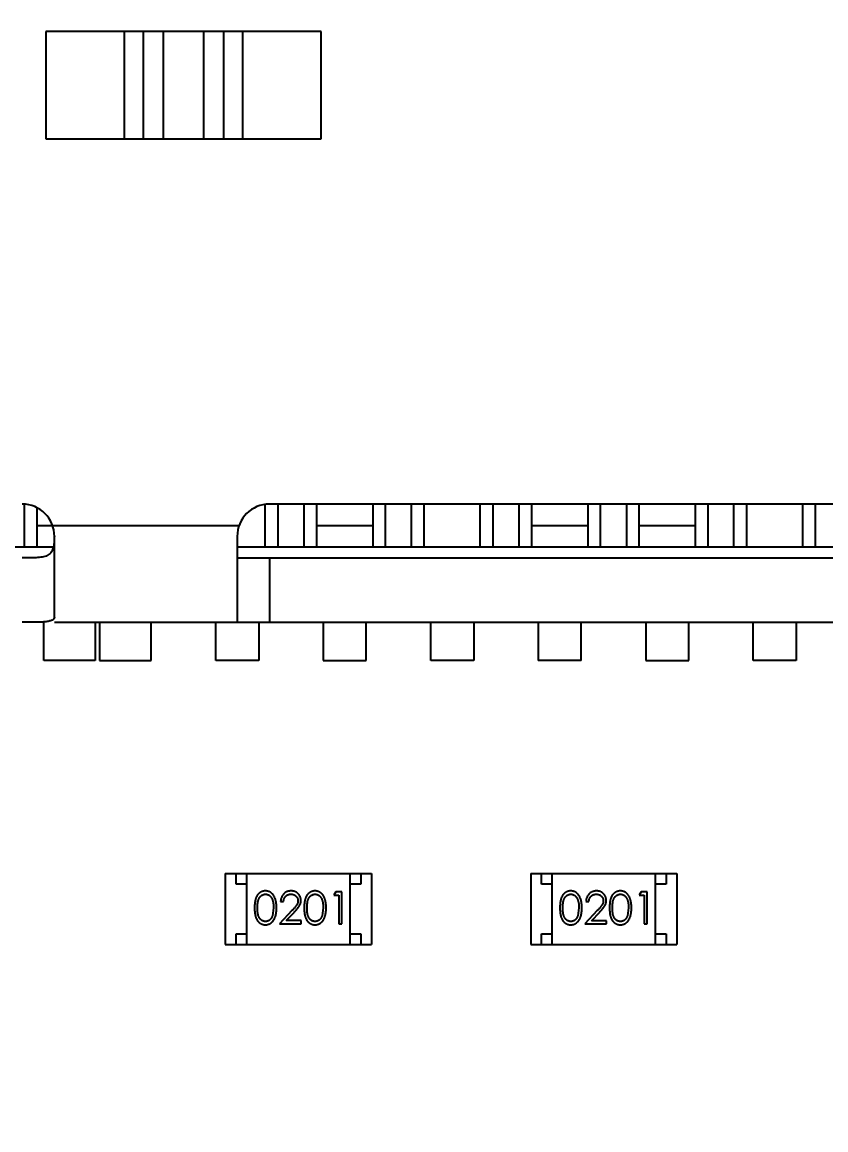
# Model space of a CAD drawing. Header units: inches. Extents: x -37.2 to 29.4, y -3.8 to 37.3.
# Drawn here: x -22.78 to -19.04, y 19.81 to 24.97 of the extents above; entities that cross this region are included whole.
import ezdxf

# ---------------------------------------------------------------- set-up
doc = ezdxf.new("R2010")
doc.units = ezdxf.units.IN
doc.header["$LTSCALE"] = 1.21
doc.header["$MEASUREMENT"] = 0
doc.header["$PDMODE"] = 3
doc.header["$PDSIZE"] = 0.3125
doc.layers.get('0').update_dxf_attribs({"linetype": 'CONTINUOUS'})
doc.layers.get('Defpoints').update_dxf_attribs({"linetype": 'CONTINUOUS'})
doc.layers.add('DIM', color=3, linetype='CONTINUOUS')
doc.styles.get("Standard").update_dxf_attribs({"font": 'txt', "width": 0.8})
doc.dimstyles.get("Standard").update_dxf_attribs({"dimtxt": 0.15625, "dimasz": 0.1875, "dimexe": 0.125, "dimexo": 0.0625, "dimgap": 0.09, "dimtad": 0, "dimtih": 1, "dimtoh": 1, "dimzin": 4, "dimdsep": 46, "dimtxsty": 'STANDARD', "dimblk": '_FILLED', "dimblk1": '_FILLED', "dimblk2": '_FILLED', "dimcen": 0.09, "dimazin": 1, "dimtp": 0.01, "dimtm": 0.01, "dimtfac": 1, "dimtofl": 0, "dimtmove": 0, "dimatfit": 3, "dimldrblk": '_FILLED', "dimfxl": 1, "dimtolj": 1, "dimtzin": 4, "dimarcsym": 0})

# ---------------------------------------------------------------- blocks, each defined once
blk = doc.blocks.new('_FILLED')
at = {"color": 0, "linetype": 'ByBlock'}
blk.add_solid([(0, 0), (-1, 0.1667), (-1, -0.1667)], dxfattribs=at)
blk = doc.blocks.new('*D5')
at = {"layer": 'Defpoints', "color": 0}
for p in [(-36.4962, 28.4485), (-28.0296, 28.4485), (-12.0218, 0.4472)]:
    blk.add_point(p, dxfattribs=at)
at = {"layer": 'DIM', "color": 0, "lineweight": -2}
for p, q in [((-28.0921, 28.4485), (-36.6212, 28.4485)), ((-36.4962, 27.4485), (-36.4962, 16.0045)), ((-36.4962, 1.4472), (-36.4962, 12.8912)), ((-12.0843, 0.4472), (-36.6212, 0.4472))]:
    blk.add_line(p, q, dxfattribs=at)
for p, rotation in [((-36.4962, 28.4485), 90), ((-36.4962, 0.4472), 270)]:
    blk.add_blockref('_FILLED', p, dxfattribs=dict(at, rotation=rotation))
at = {"layer": 'DIM', "color": 0, "insert": (-36.4962, 14.4478), "char_height": 1, "attachment_point": 5, "rotation": 90}
blk.add_mtext('\\A1;28.00', dxfattribs=at)

msp = doc.modelspace()

# ---------------------------------------------------------------- linework, layer by layer
at = {"color": 7, "linetype": 'Continuous'}
for p, q in [((-22.6703, 24.9221), (-22.6703, 24.4221)), ((-21.3898, 24.9221), (-22.6703, 24.9221)), ((-22.3042, 24.4221), (-22.3042, 24.9221)), ((-22.2156, 24.4221), (-22.2156, 24.9221)), ((-22.124, 24.9221), (-22.124, 24.4221)), ((-21.936, 24.4221), (-21.936, 24.9221)), ((-21.8445, 24.9221), (-21.8445, 24.4221)), ((-21.7559, 24.9221), (-21.7559, 24.4221)), ((-21.3898, 24.4221), (-21.3898, 24.9221)), ((-22.6703, 24.4221), (-21.3898, 24.4221)), ((-22.77, 22.7205), (-22.77, 22.5221)), ((-22.71, 22.5221), (-22.71, 22.7028)), ((-21.65, 22.5221), (-21.65, 22.719)), ((-18.43, 22.7221), (-21.63, 22.7221)), ((-21.59, 22.5221), (-21.59, 22.7221)), ((-21.47, 22.7221), (-21.47, 22.5221)), ((-21.41, 22.5221), (-21.41, 22.7221)), ((-21.15, 22.7221), (-21.15, 22.5221)), ((-21.09, 22.5221), (-21.09, 22.7221)), ((-20.97, 22.5221), (-20.97, 22.7221)), ((-20.91, 22.5221), (-20.91, 22.7221)), ((-20.65, 22.5221), (-20.65, 22.7221)), ((-20.59, 22.5221), (-20.59, 22.7221)), ((-20.47, 22.7221), (-20.47, 22.5221)), ((-20.41, 22.5221), (-20.41, 22.7221)), ((-20.15, 22.7221), (-20.15, 22.5221)), ((-20.09, 22.5221), (-20.09, 22.7221)), ((-19.97, 22.7221), (-19.97, 22.5221)), ((-19.91, 22.5221), (-19.91, 22.7221)), ((-19.65, 22.7221), (-19.65, 22.5221)), ((-19.59, 22.5221), (-19.59, 22.7221)), ((-19.47, 22.5221), (-19.47, 22.7221)), ((-19.41, 22.5221), (-19.41, 22.7221)), ((-19.15, 22.5221), (-19.15, 22.7221)), ((-19.09, 22.5221), (-19.09, 22.7221)), ((-22.71, 22.6221), (-21.7715, 22.6221)), ((-21.41, 22.6221), (-21.15, 22.6221)), ((-20.41, 22.6221), (-20.15, 22.6221)), ((-19.91, 22.6221), (-19.65, 22.6221)), ((-22.63, 22.1978), (-22.63, 22.5721)), ((-21.78, 22.5721), (-21.78, 22.1721)), ((-22.636, 22.5221), (-23.98, 22.5221)), ((-18.28, 22.5221), (-21.78, 22.5221)), ((-21.78, 22.4721), (-18.28, 22.4721)), ((-21.63, 22.4721), (-21.63, 22.1721)), ((-22.68, 21.9939), (-22.68, 22.1721)), ((-22.63, 22.1721), (-17.43, 22.1721)), ((-22.44, 22.1721), (-22.44, 21.9939)), ((-22.42, 22.1721), (-22.42, 21.9939)), ((-22.18, 21.9939), (-22.18, 22.1721)), ((-21.88, 21.9939), (-21.88, 22.1721)), ((-21.68, 22.1721), (-21.68, 21.9939)), ((-21.38, 22.1721), (-21.38, 21.9939)), ((-21.18, 21.9939), (-21.18, 22.1721)), ((-20.88, 21.9939), (-20.88, 22.1721)), ((-20.68, 22.1721), (-20.68, 21.9939)), ((-20.38, 22.1721), (-20.38, 21.9939)), ((-20.18, 21.9939), (-20.18, 22.1721)), ((-19.88, 22.1721), (-19.88, 21.9939)), ((-19.68, 21.9939), (-19.68, 22.1721)), ((-19.38, 21.9939), (-19.38, 22.1721)), ((-19.18, 22.1721), (-19.18, 21.9939)), ((-22.44, 21.9939), (-22.68, 21.9939)), ((-22.42, 21.9939), (-22.18, 21.9939)), ((-21.68, 21.9939), (-21.88, 21.9939)), ((-21.38, 21.9939), (-21.18, 21.9939)), ((-20.68, 21.9939), (-20.88, 21.9939)), ((-20.18, 21.9939), (-20.38, 21.9939)), ((-19.88, 21.9939), (-19.68, 21.9939)), ((-19.18, 21.9939), (-19.38, 21.9939)), ((-21.8353, 21.0029), (-21.8353, 20.6729)), ((-21.8353, 21.0029), (-21.1553, 21.0028)), ((-21.7853, 20.9529), (-21.7853, 21.0029)), ((-21.7353, 20.6729), (-21.7353, 21.0029)), ((-21.2553, 20.6728), (-21.2553, 21.0028)), ((-21.2053, 21.0028), (-21.2053, 20.9528)), ((-21.1553, 21.0028), (-21.1553, 20.6728)), ((-20.4153, 21.0028), (-20.4153, 20.6728)), ((-20.4153, 21.0028), (-19.7353, 21.0027)), ((-20.3653, 20.9528), (-20.3653, 21.0028)), ((-20.3153, 20.6728), (-20.3153, 21.0028)), ((-19.8353, 20.6727), (-19.8353, 21.0027)), ((-19.7853, 21.0027), (-19.7853, 20.9527)), ((-19.7353, 21.0027), (-19.7353, 20.6727)), ((-21.7353, 20.9529), (-21.7853, 20.9529)), ((-21.2053, 20.9528), (-21.2553, 20.9528)), ((-20.3153, 20.9528), (-20.3653, 20.9528)), ((-19.7853, 20.9527), (-19.8353, 20.9527)), ((-21.3212, 20.9181), (-21.33, 20.9027)), ((-21.33, 20.9027), (-21.307, 20.9027)), ((-21.2935, 20.9181), (-21.3212, 20.9181)), ((-21.307, 20.9027), (-21.307, 20.7681)), ((-21.2935, 20.7681), (-21.2935, 20.9181)), ((-19.9013, 20.918), (-19.9101, 20.9026)), ((-19.9101, 20.9026), (-19.887, 20.9026)), ((-19.8735, 20.918), (-19.9013, 20.918)), ((-19.887, 20.9026), (-19.887, 20.768)), ((-19.8735, 20.768), (-19.8735, 20.918)), ((-21.6108, 20.8432), (-21.6165, 20.8054)), ((-21.5257, 20.8302), (-21.5839, 20.7682)), ((-21.5781, 20.872), (-21.5647, 20.872)), ((-21.3801, 20.8431), (-21.3857, 20.8054)), ((-20.1908, 20.843), (-20.1965, 20.8053)), ((-20.1057, 20.8301), (-20.1639, 20.768)), ((-20.1581, 20.8719), (-20.1447, 20.8719)), ((-19.9601, 20.843), (-19.9657, 20.8053)), ((-21.5518, 20.7835), (-21.5142, 20.8236)), ((-21.482, 20.7835), (-21.5518, 20.7835)), ((-21.482, 20.7681), (-21.482, 20.7835)), ((-20.1318, 20.7834), (-20.0943, 20.8235)), ((-20.062, 20.7834), (-20.1318, 20.7834)), ((-20.062, 20.768), (-20.062, 20.7834)), ((-21.5839, 20.7682), (-21.482, 20.7681)), ((-21.307, 20.7681), (-21.2935, 20.7681)), ((-20.1639, 20.768), (-20.062, 20.768)), ((-19.887, 20.768), (-19.8735, 20.768)), ((-21.8353, 20.6729), (-21.1553, 20.6728)), ((-21.7853, 20.6729), (-21.7853, 20.7229)), ((-21.7853, 20.7229), (-21.7353, 20.7229)), ((-21.2553, 20.7228), (-21.2053, 20.7228)), ((-21.2053, 20.7228), (-21.2053, 20.6728)), ((-20.4153, 20.6728), (-19.7353, 20.6727)), ((-20.3653, 20.6728), (-20.3653, 20.7228)), ((-20.3653, 20.7228), (-20.3153, 20.7228)), ((-19.8353, 20.7227), (-19.7853, 20.7227)), ((-19.7853, 20.7227), (-19.7853, 20.6727))]:
    msp.add_line(p, q, dxfattribs=at)
for centre, start, end in [((-22.78, 22.5721), 0, 90), ((-21.63, 22.5721), 90, 180)]:
    msp.add_arc(centre, 0.15, start, end, dxfattribs=at)
for points, knots in [([(-22.6303, 22.5721), (-22.6305, 22.562), (-22.6312, 22.5432), (-22.6351, 22.5171), (-22.6436, 22.4986), (-22.6541, 22.4881), (-22.6673, 22.4801), (-22.6881, 22.4746), (-22.7162, 22.4724), (-22.7473, 22.4721), (-22.7689, 22.4721), (-22.78, 22.4721)], [0, 0, 0, 0, 0.138155, 0.258905, 0.36183, 0.410568, 0.460694, 0.572168, 0.702395, 0.847441, 1, 1, 1, 1]), ([(-22.63, 22.1978), (-22.63, 22.1947), (-22.6321, 22.1878), (-22.6418, 22.1808), (-22.6558, 22.1765), (-22.6744, 22.1739), (-22.6969, 22.1726), (-22.7228, 22.1722), (-22.7508, 22.1721), (-22.7702, 22.1721), (-22.78, 22.1721)], [0, 0, 0, 0, 0.058249, 0.124867, 0.214663, 0.331928, 0.474576, 0.637764, 0.815436, 1, 1, 1, 1]), ([(-21.6491, 20.922), (-21.6503, 20.922), (-21.6526, 20.9219), (-21.6561, 20.9215), (-21.6595, 20.9209), (-21.6628, 20.9199), (-21.666, 20.9188), (-21.6691, 20.9173), (-21.6721, 20.9156), (-21.6751, 20.9137), (-21.6779, 20.9114), (-21.6806, 20.909), (-21.683, 20.9063), (-21.6853, 20.9033), (-21.6875, 20.9001), (-21.6895, 20.8967), (-21.6913, 20.893), (-21.693, 20.889), (-21.6945, 20.8847), (-21.6958, 20.88), (-21.6969, 20.8749), (-21.6977, 20.8693), (-21.6984, 20.8634), (-21.6989, 20.857), (-21.6992, 20.8502), (-21.6993, 20.8455), (-21.6993, 20.8431)], [0, 0, 0, 0, 0.033742, 0.066533, 0.099153, 0.13154, 0.164087, 0.196563, 0.229707, 0.263315, 0.297504, 0.331686, 0.366482, 0.4021, 0.438958, 0.476748, 0.515985, 0.556589, 0.599519, 0.645765, 0.695487, 0.748721, 0.805687, 0.866754, 0.931405, 1, 1, 1, 1]), ([(-21.6858, 20.8432), (-21.6858, 20.8452), (-21.6858, 20.8491), (-21.6855, 20.8547), (-21.6852, 20.86), (-21.6847, 20.8649), (-21.6841, 20.8695), (-21.6833, 20.8736), (-21.6823, 20.8774), (-21.6813, 20.8808), (-21.68, 20.8839), (-21.6787, 20.8868), (-21.6772, 20.8895), (-21.6755, 20.892), (-21.6738, 20.8943), (-21.6719, 20.8964), (-21.6699, 20.8984), (-21.667, 20.9006), (-21.6633, 20.903), (-21.6586, 20.9051), (-21.6537, 20.9064), (-21.6503, 20.9065), (-21.6487, 20.9066)], [0, 0, 0, 0, 0.073302, 0.142286, 0.206253, 0.266017, 0.321612, 0.372532, 0.419497, 0.462398, 0.502825, 0.541489, 0.579034, 0.615143, 0.650298, 0.684912, 0.718701, 0.752189, 0.817245, 0.879117, 0.939613, 1, 1, 1, 1]), ([(-21.5974, 20.8431), (-21.5974, 20.8454), (-21.5974, 20.8499), (-21.5977, 20.8565), (-21.5983, 20.8627), (-21.599, 20.8685), (-21.6, 20.874), (-21.6011, 20.8791), (-21.6025, 20.8839), (-21.6041, 20.8883), (-21.606, 20.8924), (-21.6079, 20.8962), (-21.61, 20.8998), (-21.6122, 20.9031), (-21.6146, 20.9061), (-21.6172, 20.9089), (-21.6199, 20.9114), (-21.6228, 20.9136), (-21.6258, 20.9156), (-21.6289, 20.9173), (-21.632, 20.9188), (-21.6353, 20.9199), (-21.6386, 20.9209), (-21.6421, 20.9215), (-21.6456, 20.9219), (-21.6479, 20.922), (-21.6491, 20.922)], [0, 0, 0, 0, 0.065278, 0.127205, 0.186168, 0.241675, 0.294115, 0.343609, 0.390387, 0.434463, 0.476646, 0.517002, 0.555936, 0.593716, 0.630057, 0.665601, 0.700745, 0.734917, 0.768681, 0.802087, 0.834849, 0.867433, 0.900138, 0.932806, 0.966212, 1, 1, 1, 1]), ([(-21.6487, 20.9066), (-21.647, 20.9065), (-21.6438, 20.9064), (-21.6389, 20.9051), (-21.6342, 20.903), (-21.6305, 20.9006), (-21.6276, 20.8983), (-21.6256, 20.8963), (-21.6236, 20.8941), (-21.6218, 20.8916), (-21.6201, 20.8889), (-21.6186, 20.886), (-21.6171, 20.8828), (-21.6158, 20.8794), (-21.6147, 20.8757), (-21.6136, 20.8718), (-21.6128, 20.8676), (-21.612, 20.8632), (-21.6115, 20.8586), (-21.6111, 20.8536), (-21.6109, 20.8485), (-21.6108, 20.845), (-21.6108, 20.8432)], [0, 0, 0, 0, 0.059689, 0.119507, 0.181075, 0.246162, 0.279894, 0.314468, 0.350403, 0.387474, 0.426147, 0.466624, 0.508745, 0.553328, 0.600058, 0.649177, 0.700552, 0.754894, 0.811825, 0.871514, 0.934319, 1, 1, 1, 1]), ([(-21.5292, 20.922), (-21.5309, 20.922), (-21.5342, 20.9219), (-21.539, 20.9212), (-21.5436, 20.9201), (-21.5481, 20.9186), (-21.5523, 20.9166), (-21.5563, 20.9141), (-21.5601, 20.9113), (-21.5637, 20.908), (-21.5669, 20.9044), (-21.5698, 20.9005), (-21.5722, 20.8963), (-21.5743, 20.8919), (-21.5759, 20.8873), (-21.5771, 20.8824), (-21.5779, 20.8773), (-21.578, 20.8738), (-21.5781, 20.872)], [0, 0, 0, 0, 0.06445, 0.126725, 0.187421, 0.247417, 0.306749, 0.366595, 0.427749, 0.490235, 0.553031, 0.614805, 0.676505, 0.738096, 0.801021, 0.864897, 0.931209, 1, 1, 1, 1]), ([(-21.5647, 20.872), (-21.5645, 20.8733), (-21.5643, 20.8759), (-21.5635, 20.8797), (-21.5626, 20.8833), (-21.5614, 20.8866), (-21.5598, 20.8897), (-21.5581, 20.8925), (-21.5561, 20.8952), (-21.5539, 20.8975), (-21.5514, 20.8997), (-21.5488, 20.9015), (-21.546, 20.9031), (-21.5431, 20.9044), (-21.54, 20.9054), (-21.5368, 20.9061), (-21.5334, 20.9065), (-21.5311, 20.9066), (-21.5299, 20.9066)], [0, 0, 0, 0, 0.073648, 0.143686, 0.210962, 0.275557, 0.338064, 0.399311, 0.4594, 0.51934, 0.579024, 0.637809, 0.695959, 0.754122, 0.813113, 0.873453, 0.935561, 1, 1, 1, 1]), ([(-21.5299, 20.9066), (-21.5288, 20.9066), (-21.5266, 20.9065), (-21.5233, 20.9061), (-21.5202, 20.9054), (-21.5173, 20.9044), (-21.5144, 20.9031), (-21.5117, 20.9016), (-21.5092, 20.8997), (-21.5068, 20.8977), (-21.5046, 20.8954), (-21.5027, 20.893), (-21.501, 20.8904), (-21.4997, 20.8878), (-21.4986, 20.885), (-21.4979, 20.8822), (-21.4974, 20.8792), (-21.4974, 20.8772), (-21.4974, 20.8762)], [0, 0, 0, 0, 0.068027, 0.133505, 0.19695, 0.26027, 0.322741, 0.384982, 0.448465, 0.513424, 0.578224, 0.640011, 0.700094, 0.760067, 0.819012, 0.877878, 0.938035, 1, 1, 1, 1]), ([(-21.4839, 20.8774), (-21.4839, 20.8789), (-21.484, 20.8818), (-21.4846, 20.8861), (-21.4856, 20.8903), (-21.4869, 20.8943), (-21.4887, 20.8981), (-21.4909, 20.9018), (-21.4934, 20.9054), (-21.4964, 20.9088), (-21.4996, 20.9119), (-21.5031, 20.9146), (-21.5069, 20.9169), (-21.5109, 20.9188), (-21.5151, 20.9202), (-21.5196, 20.9212), (-21.5243, 20.9219), (-21.5276, 20.922), (-21.5292, 20.922)], [0, 0, 0, 0, 0.06271, 0.123347, 0.183401, 0.242828, 0.302097, 0.36242, 0.423725, 0.487032, 0.550491, 0.612709, 0.674265, 0.73617, 0.799211, 0.863483, 0.930525, 1, 1, 1, 1]), ([(-21.4184, 20.922), (-21.4195, 20.922), (-21.4219, 20.9219), (-21.4253, 20.9215), (-21.4287, 20.9209), (-21.432, 20.9199), (-21.4352, 20.9188), (-21.4383, 20.9173), (-21.4413, 20.9156), (-21.4443, 20.9136), (-21.4471, 20.9114), (-21.4498, 20.909), (-21.4522, 20.9062), (-21.4546, 20.9033), (-21.4567, 20.9001), (-21.4588, 20.8966), (-21.4606, 20.8929), (-21.4622, 20.889), (-21.4637, 20.8847), (-21.465, 20.88), (-21.4661, 20.8749), (-21.467, 20.8693), (-21.4677, 20.8633), (-21.4682, 20.857), (-21.4685, 20.8502), (-21.4685, 20.8455), (-21.4685, 20.8431)], [0, 0, 0, 0, 0.033742, 0.066533, 0.099153, 0.13154, 0.164087, 0.196563, 0.229707, 0.263315, 0.297504, 0.331686, 0.366482, 0.4021, 0.438958, 0.476748, 0.515985, 0.556589, 0.599519, 0.645765, 0.695487, 0.748721, 0.805687, 0.866754, 0.931405, 1, 1, 1, 1]), ([(-21.4551, 20.8431), (-21.455, 20.8452), (-21.455, 20.8491), (-21.4548, 20.8547), (-21.4544, 20.86), (-21.4539, 20.8649), (-21.4533, 20.8694), (-21.4525, 20.8736), (-21.4516, 20.8773), (-21.4505, 20.8807), (-21.4492, 20.8839), (-21.4479, 20.8868), (-21.4464, 20.8895), (-21.4448, 20.892), (-21.443, 20.8943), (-21.4411, 20.8964), (-21.4391, 20.8984), (-21.4362, 20.9006), (-21.4325, 20.903), (-21.4278, 20.9051), (-21.4229, 20.9063), (-21.4196, 20.9065), (-21.4179, 20.9066)], [0, 0, 0, 0, 0.073302, 0.142286, 0.206253, 0.266017, 0.321612, 0.372532, 0.419497, 0.462398, 0.502825, 0.541489, 0.579034, 0.615143, 0.650298, 0.684912, 0.718701, 0.752189, 0.817245, 0.879117, 0.939613, 1, 1, 1, 1]), ([(-21.3666, 20.8431), (-21.3666, 20.8454), (-21.3667, 20.8499), (-21.367, 20.8564), (-21.3675, 20.8626), (-21.3682, 20.8685), (-21.3692, 20.874), (-21.3704, 20.8791), (-21.3718, 20.8838), (-21.3734, 20.8883), (-21.3752, 20.8923), (-21.3771, 20.8962), (-21.3792, 20.8997), (-21.3814, 20.903), (-21.3839, 20.9061), (-21.3864, 20.9088), (-21.3891, 20.9114), (-21.392, 20.9136), (-21.395, 20.9156), (-21.3981, 20.9173), (-21.4013, 20.9188), (-21.4045, 20.9199), (-21.4079, 20.9209), (-21.4113, 20.9215), (-21.4148, 20.9219), (-21.4172, 20.922), (-21.4184, 20.922)], [0, 0, 0, 0, 0.065278, 0.127205, 0.186168, 0.241675, 0.294115, 0.343609, 0.390387, 0.434463, 0.476646, 0.517002, 0.555936, 0.593716, 0.630057, 0.665601, 0.700745, 0.734917, 0.768681, 0.802087, 0.834849, 0.867433, 0.900138, 0.932806, 0.966212, 1, 1, 1, 1]), ([(-21.4179, 20.9066), (-21.4163, 20.9065), (-21.413, 20.9063), (-21.4081, 20.9051), (-21.4035, 20.903), (-21.3997, 20.9006), (-21.3969, 20.8983), (-21.3948, 20.8963), (-21.3928, 20.8941), (-21.3911, 20.8916), (-21.3894, 20.8889), (-21.3878, 20.886), (-21.3864, 20.8828), (-21.385, 20.8794), (-21.3839, 20.8757), (-21.3828, 20.8718), (-21.382, 20.8676), (-21.3813, 20.8632), (-21.3808, 20.8585), (-21.3803, 20.8536), (-21.3801, 20.8485), (-21.3801, 20.8449), (-21.3801, 20.8431)], [0, 0, 0, 0, 0.059689, 0.119507, 0.181075, 0.246162, 0.279894, 0.314468, 0.350403, 0.387474, 0.426147, 0.466624, 0.508745, 0.553328, 0.600058, 0.649177, 0.700552, 0.754894, 0.811825, 0.871514, 0.934319, 1, 1, 1, 1]), ([(-20.2291, 20.9219), (-20.2303, 20.9219), (-20.2327, 20.9218), (-20.2361, 20.9214), (-20.2395, 20.9208), (-20.2428, 20.9198), (-20.246, 20.9187), (-20.2491, 20.9172), (-20.2521, 20.9155), (-20.2551, 20.9135), (-20.2579, 20.9113), (-20.2606, 20.9089), (-20.263, 20.9062), (-20.2654, 20.9032), (-20.2675, 20.9), (-20.2695, 20.8965), (-20.2714, 20.8928), (-20.273, 20.8889), (-20.2745, 20.8846), (-20.2758, 20.8799), (-20.2769, 20.8748), (-20.2777, 20.8692), (-20.2784, 20.8633), (-20.2789, 20.8569), (-20.2792, 20.8501), (-20.2793, 20.8454), (-20.2793, 20.843)], [0, 0, 0, 0, 0.033742, 0.066533, 0.099153, 0.13154, 0.164087, 0.196563, 0.229707, 0.263315, 0.297504, 0.331686, 0.366482, 0.4021, 0.438958, 0.476748, 0.515985, 0.556589, 0.599519, 0.645765, 0.695487, 0.748721, 0.805687, 0.866754, 0.931405, 1, 1, 1, 1]), ([(-20.2658, 20.843), (-20.2658, 20.8451), (-20.2658, 20.849), (-20.2656, 20.8546), (-20.2652, 20.8599), (-20.2647, 20.8648), (-20.2641, 20.8693), (-20.2633, 20.8735), (-20.2624, 20.8772), (-20.2613, 20.8806), (-20.26, 20.8838), (-20.2587, 20.8867), (-20.2572, 20.8894), (-20.2555, 20.8919), (-20.2538, 20.8942), (-20.2519, 20.8963), (-20.2499, 20.8983), (-20.247, 20.9005), (-20.2433, 20.9029), (-20.2386, 20.905), (-20.2337, 20.9062), (-20.2303, 20.9064), (-20.2287, 20.9065)], [0, 0, 0, 0, 0.073302, 0.142286, 0.206253, 0.266017, 0.321612, 0.372532, 0.419497, 0.462398, 0.502825, 0.541489, 0.579034, 0.615143, 0.650298, 0.684912, 0.718701, 0.752189, 0.817245, 0.879117, 0.939613, 1, 1, 1, 1]), ([(-20.1774, 20.843), (-20.1774, 20.8453), (-20.1774, 20.8498), (-20.1777, 20.8563), (-20.1783, 20.8625), (-20.179, 20.8684), (-20.18, 20.8739), (-20.1811, 20.879), (-20.1826, 20.8837), (-20.1841, 20.8882), (-20.186, 20.8922), (-20.1879, 20.8961), (-20.19, 20.8996), (-20.1922, 20.903), (-20.1947, 20.906), (-20.1972, 20.9088), (-20.1999, 20.9113), (-20.2028, 20.9135), (-20.2058, 20.9155), (-20.2089, 20.9172), (-20.212, 20.9187), (-20.2153, 20.9198), (-20.2186, 20.9208), (-20.2221, 20.9214), (-20.2256, 20.9218), (-20.2279, 20.9219), (-20.2291, 20.9219)], [0, 0, 0, 0, 0.065278, 0.127205, 0.186168, 0.241675, 0.294115, 0.343609, 0.390387, 0.434463, 0.476646, 0.517002, 0.555936, 0.593716, 0.630057, 0.665601, 0.700745, 0.734917, 0.768681, 0.802087, 0.834849, 0.867433, 0.900138, 0.932806, 0.966212, 1, 1, 1, 1]), ([(-20.2287, 20.9065), (-20.227, 20.9064), (-20.2238, 20.9062), (-20.2189, 20.905), (-20.2142, 20.9029), (-20.2105, 20.9005), (-20.2076, 20.8982), (-20.2056, 20.8962), (-20.2036, 20.894), (-20.2018, 20.8915), (-20.2001, 20.8888), (-20.1986, 20.8859), (-20.1971, 20.8827), (-20.1958, 20.8793), (-20.1947, 20.8756), (-20.1936, 20.8717), (-20.1928, 20.8675), (-20.192, 20.8631), (-20.1915, 20.8584), (-20.1911, 20.8535), (-20.1909, 20.8484), (-20.1909, 20.8448), (-20.1908, 20.843)], [0, 0, 0, 0, 0.059689, 0.119507, 0.181075, 0.246162, 0.279894, 0.314468, 0.350403, 0.387474, 0.426147, 0.466624, 0.508745, 0.553328, 0.600058, 0.649177, 0.700552, 0.754894, 0.811825, 0.871514, 0.934319, 1, 1, 1, 1]), ([(-20.1092, 20.9219), (-20.1109, 20.9218), (-20.1142, 20.9218), (-20.119, 20.9211), (-20.1236, 20.92), (-20.1281, 20.9185), (-20.1323, 20.9164), (-20.1363, 20.914), (-20.1401, 20.9112), (-20.1437, 20.9079), (-20.1469, 20.9043), (-20.1498, 20.9004), (-20.1523, 20.8962), (-20.1543, 20.8918), (-20.1559, 20.8872), (-20.1571, 20.8823), (-20.1579, 20.8772), (-20.158, 20.8737), (-20.1581, 20.8719)], [0, 0, 0, 0, 0.06445, 0.126725, 0.187421, 0.247417, 0.306749, 0.366595, 0.427749, 0.490235, 0.553031, 0.614805, 0.676505, 0.738096, 0.801021, 0.864897, 0.931209, 1, 1, 1, 1]), ([(-20.1447, 20.8719), (-20.1445, 20.8732), (-20.1443, 20.8758), (-20.1436, 20.8796), (-20.1426, 20.8832), (-20.1414, 20.8865), (-20.1399, 20.8896), (-20.1381, 20.8924), (-20.1361, 20.8951), (-20.1339, 20.8974), (-20.1314, 20.8996), (-20.1288, 20.9014), (-20.126, 20.903), (-20.1231, 20.9043), (-20.12, 20.9053), (-20.1168, 20.906), (-20.1134, 20.9064), (-20.1111, 20.9065), (-20.1099, 20.9065)], [0, 0, 0, 0, 0.073648, 0.143686, 0.210962, 0.275557, 0.338064, 0.399311, 0.4594, 0.51934, 0.579024, 0.637809, 0.695959, 0.754122, 0.813113, 0.873453, 0.935561, 1, 1, 1, 1]), ([(-20.1099, 20.9065), (-20.1088, 20.9065), (-20.1066, 20.9064), (-20.1033, 20.906), (-20.1002, 20.9053), (-20.0973, 20.9043), (-20.0944, 20.903), (-20.0917, 20.9015), (-20.0892, 20.8996), (-20.0868, 20.8976), (-20.0846, 20.8953), (-20.0827, 20.8928), (-20.081, 20.8903), (-20.0797, 20.8877), (-20.0786, 20.8849), (-20.0779, 20.8821), (-20.0774, 20.8791), (-20.0774, 20.8771), (-20.0774, 20.8761)], [0, 0, 0, 0, 0.068027, 0.133505, 0.19695, 0.26027, 0.322741, 0.384982, 0.448465, 0.513424, 0.578224, 0.640011, 0.700094, 0.760067, 0.819012, 0.877878, 0.938035, 1, 1, 1, 1]), ([(-20.0639, 20.8773), (-20.0639, 20.8788), (-20.064, 20.8817), (-20.0646, 20.886), (-20.0656, 20.8902), (-20.0669, 20.8942), (-20.0688, 20.898), (-20.0709, 20.9017), (-20.0735, 20.9053), (-20.0764, 20.9086), (-20.0796, 20.9118), (-20.0831, 20.9144), (-20.0869, 20.9168), (-20.0909, 20.9187), (-20.0951, 20.9201), (-20.0996, 20.9211), (-20.1043, 20.9218), (-20.1076, 20.9218), (-20.1092, 20.9219)], [0, 0, 0, 0, 0.06271, 0.123347, 0.183401, 0.242828, 0.302097, 0.36242, 0.423725, 0.487032, 0.550491, 0.612709, 0.674265, 0.73617, 0.799211, 0.863483, 0.930525, 1, 1, 1, 1]), ([(-19.9984, 20.9219), (-19.9995, 20.9219), (-20.0019, 20.9218), (-20.0053, 20.9214), (-20.0087, 20.9208), (-20.012, 20.9198), (-20.0152, 20.9187), (-20.0183, 20.9172), (-20.0214, 20.9155), (-20.0243, 20.9135), (-20.0271, 20.9113), (-20.0298, 20.9089), (-20.0323, 20.9061), (-20.0346, 20.9032), (-20.0367, 20.9), (-20.0388, 20.8965), (-20.0406, 20.8928), (-20.0423, 20.8889), (-20.0437, 20.8846), (-20.045, 20.8799), (-20.0461, 20.8747), (-20.047, 20.8692), (-20.0477, 20.8632), (-20.0482, 20.8569), (-20.0485, 20.85), (-20.0485, 20.8454), (-20.0485, 20.843)], [0, 0, 0, 0, 0.033742, 0.066533, 0.099153, 0.13154, 0.164087, 0.196563, 0.229707, 0.263315, 0.297504, 0.331686, 0.366482, 0.4021, 0.438958, 0.476748, 0.515985, 0.556589, 0.599519, 0.645765, 0.695487, 0.748721, 0.805687, 0.866754, 0.931405, 1, 1, 1, 1]), ([(-20.0351, 20.843), (-20.0351, 20.845), (-20.035, 20.849), (-20.0348, 20.8546), (-20.0344, 20.8599), (-20.0339, 20.8648), (-20.0333, 20.8693), (-20.0325, 20.8735), (-20.0316, 20.8772), (-20.0305, 20.8806), (-20.0292, 20.8837), (-20.0279, 20.8867), (-20.0264, 20.8893), (-20.0248, 20.8919), (-20.023, 20.8942), (-20.0211, 20.8963), (-20.0191, 20.8983), (-20.0162, 20.9005), (-20.0125, 20.9029), (-20.0078, 20.905), (-20.0029, 20.9062), (-19.9996, 20.9064), (-19.9979, 20.9065)], [0, 0, 0, 0, 0.073302, 0.142286, 0.206253, 0.266017, 0.321612, 0.372532, 0.419497, 0.462398, 0.502825, 0.541489, 0.579034, 0.615143, 0.650298, 0.684912, 0.718701, 0.752189, 0.817245, 0.879117, 0.939613, 1, 1, 1, 1]), ([(-19.9466, 20.843), (-19.9466, 20.8453), (-19.9467, 20.8498), (-19.947, 20.8563), (-19.9475, 20.8625), (-19.9482, 20.8684), (-19.9492, 20.8739), (-19.9504, 20.879), (-19.9518, 20.8837), (-19.9534, 20.8881), (-19.9552, 20.8922), (-19.9571, 20.8961), (-19.9592, 20.8996), (-19.9615, 20.9029), (-19.9639, 20.906), (-19.9664, 20.9087), (-19.9692, 20.9113), (-19.972, 20.9135), (-19.975, 20.9155), (-19.9781, 20.9172), (-19.9813, 20.9186), (-19.9845, 20.9198), (-19.9879, 20.9207), (-19.9913, 20.9214), (-19.9948, 20.9218), (-19.9972, 20.9219), (-19.9984, 20.9219)], [0, 0, 0, 0, 0.065278, 0.127205, 0.186168, 0.241675, 0.294115, 0.343609, 0.390387, 0.434463, 0.476646, 0.517002, 0.555936, 0.593716, 0.630057, 0.665601, 0.700745, 0.734917, 0.768681, 0.802087, 0.834849, 0.867433, 0.900138, 0.932806, 0.966212, 1, 1, 1, 1]), ([(-19.9979, 20.9065), (-19.9963, 20.9064), (-19.993, 20.9062), (-19.9881, 20.905), (-19.9835, 20.9028), (-19.9797, 20.9005), (-19.9769, 20.8982), (-19.9748, 20.8962), (-19.9729, 20.894), (-19.9711, 20.8915), (-19.9694, 20.8888), (-19.9678, 20.8858), (-19.9664, 20.8827), (-19.965, 20.8793), (-19.9639, 20.8756), (-19.9628, 20.8717), (-19.962, 20.8675), (-19.9613, 20.8631), (-19.9608, 20.8584), (-19.9603, 20.8535), (-19.9601, 20.8484), (-19.9601, 20.8448), (-19.9601, 20.843)], [0, 0, 0, 0, 0.059689, 0.119507, 0.181075, 0.246162, 0.279894, 0.314468, 0.350403, 0.387474, 0.426147, 0.466624, 0.508745, 0.553328, 0.600058, 0.649177, 0.700552, 0.754894, 0.811825, 0.871514, 0.934319, 1, 1, 1, 1]), ([(-21.6993, 20.8431), (-21.6993, 20.8407), (-21.6992, 20.8361), (-21.6989, 20.8293), (-21.6984, 20.823), (-21.6977, 20.817), (-21.6968, 20.8115), (-21.6958, 20.8063), (-21.6944, 20.8016), (-21.6929, 20.7973), (-21.6912, 20.7933), (-21.6894, 20.7896), (-21.6874, 20.7861), (-21.6852, 20.7829), (-21.6829, 20.7799), (-21.6804, 20.7772), (-21.6778, 20.7747), (-21.675, 20.7725), (-21.672, 20.7706), (-21.669, 20.7689), (-21.6659, 20.7675), (-21.6627, 20.7664), (-21.6595, 20.7654), (-21.6561, 20.7648), (-21.6527, 20.7644), (-21.6503, 20.7643), (-21.6491, 20.7643)], [0, 0, 0, 0, 0.068113, 0.132564, 0.193427, 0.250218, 0.303569, 0.353576, 0.400235, 0.443586, 0.484619, 0.524292, 0.56238, 0.599049, 0.63494, 0.669782, 0.704009, 0.737842, 0.771098, 0.803896, 0.836415, 0.868639, 0.900715, 0.933378, 0.966213, 1, 1, 1, 1]), ([(-21.6487, 20.7797), (-21.6503, 20.7798), (-21.6536, 20.7799), (-21.6585, 20.7812), (-21.6633, 20.7833), (-21.667, 20.7857), (-21.6699, 20.788), (-21.6719, 20.7899), (-21.6738, 20.7921), (-21.6756, 20.7944), (-21.6772, 20.7969), (-21.6787, 20.7996), (-21.68, 20.8025), (-21.6813, 20.8056), (-21.6824, 20.809), (-21.6833, 20.8128), (-21.6841, 20.8169), (-21.6847, 20.8215), (-21.6852, 20.8263), (-21.6855, 20.8316), (-21.6858, 20.8373), (-21.6858, 20.8412), (-21.6858, 20.8432)], [0, 0, 0, 0, 0.060034, 0.120278, 0.182348, 0.247919, 0.281641, 0.315701, 0.350322, 0.385703, 0.421819, 0.459196, 0.497866, 0.538301, 0.58121, 0.628183, 0.679403, 0.734699, 0.794074, 0.858416, 0.927049, 1, 1, 1, 1]), ([(-21.6491, 20.7643), (-21.6479, 20.7643), (-21.6456, 20.7644), (-21.6421, 20.7648), (-21.6386, 20.7655), (-21.6353, 20.7664), (-21.632, 20.7676), (-21.6288, 20.769), (-21.6257, 20.7708), (-21.6227, 20.7728), (-21.6198, 20.775), (-21.6171, 20.7776), (-21.6145, 20.7803), (-21.6121, 20.7834), (-21.6098, 20.7867), (-21.6078, 20.7903), (-21.6058, 20.7941), (-21.6041, 20.7981), (-21.6024, 20.8025), (-21.6011, 20.8073), (-21.5999, 20.8124), (-21.599, 20.8178), (-21.5983, 20.8236), (-21.5977, 20.8298), (-21.5974, 20.8363), (-21.5974, 20.8408), (-21.5974, 20.8431)], [0, 0, 0, 0, 0.033824, 0.067298, 0.10028, 0.133019, 0.165736, 0.198792, 0.232372, 0.266409, 0.301016, 0.336196, 0.371972, 0.408574, 0.446394, 0.485225, 0.525372, 0.567224, 0.611081, 0.65775, 0.70702, 0.759235, 0.814484, 0.873227, 0.934937, 1, 1, 1, 1]), ([(-21.4974, 20.8762), (-21.4974, 20.8746), (-21.4975, 20.8713), (-21.4986, 20.8665), (-21.5003, 20.8619), (-21.5023, 20.8581), (-21.5043, 20.855), (-21.5062, 20.8523), (-21.5085, 20.8494), (-21.5112, 20.8461), (-21.5143, 20.8425), (-21.5177, 20.8387), (-21.5216, 20.8345), (-21.5243, 20.8317), (-21.5257, 20.8302)], [0, 0, 0, 0, 0.088014, 0.174976, 0.2638, 0.355443, 0.406413, 0.465519, 0.533076, 0.609353, 0.693899, 0.787171, 0.889197, 1, 1, 1, 1]), ([(-21.5142, 20.8236), (-21.5128, 20.8251), (-21.51, 20.8281), (-21.5061, 20.8324), (-21.5025, 20.8366), (-21.4993, 20.8405), (-21.4965, 20.8441), (-21.494, 20.8475), (-21.4919, 20.8506), (-21.4896, 20.8544), (-21.4873, 20.8592), (-21.4853, 20.8651), (-21.4841, 20.8712), (-21.484, 20.8753), (-21.4839, 20.8774)], [0, 0, 0, 0, 0.09953, 0.192079, 0.277712, 0.357454, 0.429648, 0.495771, 0.555538, 0.608657, 0.707578, 0.804328, 0.901298, 1, 1, 1, 1]), ([(-21.4685, 20.8431), (-21.4685, 20.8407), (-21.4685, 20.8361), (-21.4682, 20.8293), (-21.4677, 20.8229), (-21.4669, 20.817), (-21.466, 20.8115), (-21.465, 20.8063), (-21.4637, 20.8016), (-21.4622, 20.7973), (-21.4605, 20.7933), (-21.4586, 20.7895), (-21.4566, 20.7861), (-21.4544, 20.7829), (-21.4521, 20.7799), (-21.4496, 20.7772), (-21.447, 20.7747), (-21.4442, 20.7725), (-21.4413, 20.7706), (-21.4383, 20.7689), (-21.4352, 20.7675), (-21.432, 20.7663), (-21.4287, 20.7654), (-21.4253, 20.7648), (-21.4219, 20.7644), (-21.4196, 20.7643), (-21.4184, 20.7643)], [0, 0, 0, 0, 0.068113, 0.132564, 0.193427, 0.250218, 0.303569, 0.353576, 0.400235, 0.443586, 0.484619, 0.524292, 0.56238, 0.599049, 0.63494, 0.669782, 0.704009, 0.737842, 0.771098, 0.803896, 0.836415, 0.868639, 0.900715, 0.933378, 0.966213, 1, 1, 1, 1]), ([(-21.4179, 20.7797), (-21.4196, 20.7798), (-21.4229, 20.7799), (-21.4277, 20.7812), (-21.4325, 20.7833), (-21.4362, 20.7857), (-21.4391, 20.788), (-21.4412, 20.7899), (-21.443, 20.7921), (-21.4448, 20.7944), (-21.4465, 20.7969), (-21.4479, 20.7996), (-21.4493, 20.8025), (-21.4505, 20.8056), (-21.4516, 20.809), (-21.4525, 20.8128), (-21.4533, 20.8169), (-21.454, 20.8214), (-21.4544, 20.8263), (-21.4548, 20.8316), (-21.455, 20.8373), (-21.455, 20.8411), (-21.4551, 20.8431)], [0, 0, 0, 0, 0.060034, 0.120278, 0.182348, 0.247919, 0.281641, 0.315701, 0.350322, 0.385703, 0.421819, 0.459196, 0.497866, 0.538301, 0.58121, 0.628183, 0.679403, 0.734699, 0.794074, 0.858416, 0.927049, 1, 1, 1, 1]), ([(-21.4184, 20.7643), (-21.4172, 20.7643), (-21.4148, 20.7643), (-21.4113, 20.7648), (-21.4078, 20.7654), (-21.4045, 20.7664), (-21.4012, 20.7676), (-21.398, 20.769), (-21.395, 20.7708), (-21.3919, 20.7728), (-21.3891, 20.775), (-21.3863, 20.7776), (-21.3837, 20.7803), (-21.3813, 20.7834), (-21.3791, 20.7867), (-21.377, 20.7902), (-21.3751, 20.794), (-21.3733, 20.7981), (-21.3717, 20.8025), (-21.3704, 20.8072), (-21.3692, 20.8123), (-21.3682, 20.8178), (-21.3675, 20.8236), (-21.367, 20.8298), (-21.3667, 20.8363), (-21.3666, 20.8408), (-21.3666, 20.8431)], [0, 0, 0, 0, 0.033824, 0.067298, 0.10028, 0.133019, 0.165736, 0.198792, 0.232372, 0.266409, 0.301016, 0.336196, 0.371972, 0.408574, 0.446394, 0.485225, 0.525372, 0.567224, 0.611081, 0.65775, 0.70702, 0.759235, 0.814484, 0.873227, 0.934937, 1, 1, 1, 1]), ([(-20.2793, 20.843), (-20.2793, 20.8406), (-20.2793, 20.836), (-20.2789, 20.8292), (-20.2785, 20.8228), (-20.2777, 20.8169), (-20.2768, 20.8114), (-20.2758, 20.8062), (-20.2744, 20.8015), (-20.2729, 20.7972), (-20.2712, 20.7932), (-20.2694, 20.7894), (-20.2674, 20.786), (-20.2652, 20.7828), (-20.2629, 20.7798), (-20.2604, 20.7771), (-20.2578, 20.7746), (-20.255, 20.7724), (-20.252, 20.7705), (-20.249, 20.7688), (-20.2459, 20.7674), (-20.2427, 20.7662), (-20.2395, 20.7653), (-20.2361, 20.7647), (-20.2327, 20.7643), (-20.2303, 20.7642), (-20.2291, 20.7642)], [0, 0, 0, 0, 0.068113, 0.132564, 0.193427, 0.250218, 0.303569, 0.353576, 0.400235, 0.443586, 0.484619, 0.524292, 0.56238, 0.599049, 0.63494, 0.669782, 0.704009, 0.737842, 0.771098, 0.803896, 0.836415, 0.868639, 0.900715, 0.933378, 0.966213, 1, 1, 1, 1]), ([(-20.2287, 20.7796), (-20.2303, 20.7797), (-20.2337, 20.7798), (-20.2385, 20.7811), (-20.2433, 20.7832), (-20.247, 20.7856), (-20.2499, 20.7879), (-20.2519, 20.7898), (-20.2538, 20.792), (-20.2556, 20.7943), (-20.2572, 20.7968), (-20.2587, 20.7995), (-20.2601, 20.8024), (-20.2613, 20.8055), (-20.2624, 20.8089), (-20.2633, 20.8127), (-20.2641, 20.8168), (-20.2647, 20.8213), (-20.2652, 20.8262), (-20.2656, 20.8315), (-20.2658, 20.8372), (-20.2658, 20.841), (-20.2658, 20.843)], [0, 0, 0, 0, 0.060034, 0.120278, 0.182348, 0.247919, 0.281641, 0.315701, 0.350322, 0.385703, 0.421819, 0.459196, 0.497866, 0.538301, 0.58121, 0.628183, 0.679403, 0.734699, 0.794074, 0.858416, 0.927049, 1, 1, 1, 1]), ([(-20.2291, 20.7642), (-20.228, 20.7642), (-20.2256, 20.7643), (-20.2221, 20.7647), (-20.2186, 20.7654), (-20.2153, 20.7663), (-20.212, 20.7675), (-20.2088, 20.7689), (-20.2057, 20.7707), (-20.2027, 20.7727), (-20.1998, 20.7749), (-20.1971, 20.7775), (-20.1945, 20.7802), (-20.1921, 20.7833), (-20.1898, 20.7866), (-20.1878, 20.7902), (-20.1858, 20.794), (-20.1841, 20.798), (-20.1824, 20.8024), (-20.1811, 20.8072), (-20.1799, 20.8122), (-20.179, 20.8177), (-20.1783, 20.8235), (-20.1777, 20.8297), (-20.1775, 20.8362), (-20.1774, 20.8407), (-20.1774, 20.843)], [0, 0, 0, 0, 0.033824, 0.067298, 0.10028, 0.133019, 0.165736, 0.198792, 0.232372, 0.266409, 0.301016, 0.336196, 0.371972, 0.408574, 0.446394, 0.485225, 0.525372, 0.567224, 0.611081, 0.65775, 0.70702, 0.759235, 0.814484, 0.873227, 0.934937, 1, 1, 1, 1]), ([(-20.0774, 20.8761), (-20.0774, 20.8745), (-20.0776, 20.8712), (-20.0786, 20.8664), (-20.0803, 20.8618), (-20.0823, 20.858), (-20.0843, 20.8549), (-20.0862, 20.8522), (-20.0886, 20.8492), (-20.0912, 20.846), (-20.0943, 20.8424), (-20.0977, 20.8386), (-20.1016, 20.8344), (-20.1043, 20.8316), (-20.1057, 20.8301)], [0, 0, 0, 0, 0.088014, 0.174976, 0.2638, 0.355443, 0.406413, 0.465519, 0.533076, 0.609353, 0.693899, 0.787171, 0.889197, 1, 1, 1, 1]), ([(-20.0943, 20.8235), (-20.0928, 20.825), (-20.09, 20.828), (-20.0861, 20.8323), (-20.0825, 20.8365), (-20.0793, 20.8403), (-20.0765, 20.844), (-20.074, 20.8474), (-20.0719, 20.8505), (-20.0696, 20.8543), (-20.0673, 20.8591), (-20.0654, 20.865), (-20.0641, 20.8711), (-20.064, 20.8752), (-20.0639, 20.8773)], [0, 0, 0, 0, 0.09953, 0.192079, 0.277712, 0.357454, 0.429648, 0.495771, 0.555538, 0.608657, 0.707578, 0.804328, 0.901298, 1, 1, 1, 1]), ([(-20.0485, 20.843), (-20.0485, 20.8406), (-20.0485, 20.8359), (-20.0482, 20.8292), (-20.0477, 20.8228), (-20.047, 20.8169), (-20.0461, 20.8114), (-20.045, 20.8062), (-20.0437, 20.8015), (-20.0422, 20.7971), (-20.0405, 20.7931), (-20.0386, 20.7894), (-20.0366, 20.786), (-20.0344, 20.7828), (-20.0321, 20.7798), (-20.0297, 20.7771), (-20.027, 20.7746), (-20.0242, 20.7724), (-20.0213, 20.7705), (-20.0183, 20.7688), (-20.0152, 20.7673), (-20.012, 20.7662), (-20.0087, 20.7653), (-20.0054, 20.7647), (-20.0019, 20.7642), (-19.9996, 20.7642), (-19.9984, 20.7642)], [0, 0, 0, 0, 0.068113, 0.132564, 0.193427, 0.250218, 0.303569, 0.353576, 0.400235, 0.443586, 0.484619, 0.524292, 0.56238, 0.599049, 0.63494, 0.669782, 0.704009, 0.737842, 0.771098, 0.803896, 0.836415, 0.868639, 0.900715, 0.933378, 0.966213, 1, 1, 1, 1]), ([(-19.9979, 20.7796), (-19.9996, 20.7796), (-20.0029, 20.7798), (-20.0078, 20.7811), (-20.0125, 20.7832), (-20.0163, 20.7856), (-20.0191, 20.7879), (-20.0212, 20.7898), (-20.0231, 20.7919), (-20.0248, 20.7943), (-20.0265, 20.7968), (-20.0279, 20.7995), (-20.0293, 20.8024), (-20.0305, 20.8055), (-20.0316, 20.8089), (-20.0325, 20.8127), (-20.0333, 20.8168), (-20.034, 20.8213), (-20.0344, 20.8262), (-20.0348, 20.8315), (-20.035, 20.8371), (-20.0351, 20.841), (-20.0351, 20.843)], [0, 0, 0, 0, 0.060034, 0.120278, 0.182348, 0.247919, 0.281641, 0.315701, 0.350322, 0.385703, 0.421819, 0.459196, 0.497866, 0.538301, 0.58121, 0.628183, 0.679403, 0.734699, 0.794074, 0.858416, 0.927049, 1, 1, 1, 1]), ([(-19.9984, 20.7642), (-19.9972, 20.7642), (-19.9948, 20.7642), (-19.9913, 20.7647), (-19.9879, 20.7653), (-19.9845, 20.7663), (-19.9813, 20.7675), (-19.9781, 20.7689), (-19.975, 20.7707), (-19.9719, 20.7727), (-19.9691, 20.7749), (-19.9663, 20.7774), (-19.9637, 20.7802), (-19.9613, 20.7833), (-19.9591, 20.7866), (-19.957, 20.7901), (-19.9551, 20.7939), (-19.9533, 20.798), (-19.9517, 20.8024), (-19.9504, 20.8071), (-19.9492, 20.8122), (-19.9482, 20.8177), (-19.9475, 20.8235), (-19.947, 20.8297), (-19.9467, 20.8362), (-19.9466, 20.8407), (-19.9466, 20.843)], [0, 0, 0, 0, 0.033824, 0.067298, 0.10028, 0.133019, 0.165736, 0.198792, 0.232372, 0.266409, 0.301016, 0.336196, 0.371972, 0.408574, 0.446394, 0.485225, 0.525372, 0.567224, 0.611081, 0.65775, 0.70702, 0.759235, 0.814484, 0.873227, 0.934937, 1, 1, 1, 1]), ([(-21.6165, 20.8054), (-21.6169, 20.8044), (-21.6176, 20.8024), (-21.619, 20.7994), (-21.6204, 20.7967), (-21.622, 20.7942), (-21.6238, 20.7919), (-21.6256, 20.7897), (-21.6277, 20.7878), (-21.6305, 20.7856), (-21.6342, 20.7832), (-21.6389, 20.7812), (-21.6437, 20.7799), (-21.647, 20.7798), (-21.6487, 20.7797)], [0, 0, 0, 0, 0.075949, 0.148549, 0.218996, 0.286119, 0.351826, 0.416074, 0.478265, 0.540325, 0.660405, 0.774606, 0.887187, 1, 1, 1, 1]), ([(-21.3857, 20.8054), (-21.3861, 20.8044), (-21.3869, 20.8023), (-21.3882, 20.7994), (-21.3897, 20.7967), (-21.3913, 20.7942), (-21.393, 20.7918), (-21.3949, 20.7897), (-21.3969, 20.7878), (-21.3997, 20.7855), (-21.4034, 20.7832), (-21.4081, 20.7812), (-21.4129, 20.7799), (-21.4163, 20.7797), (-21.4179, 20.7797)], [0, 0, 0, 0, 0.075949, 0.148549, 0.218996, 0.286119, 0.351826, 0.416074, 0.478265, 0.540325, 0.660405, 0.774606, 0.887187, 1, 1, 1, 1]), ([(-20.1965, 20.8053), (-20.1969, 20.8043), (-20.1977, 20.8022), (-20.199, 20.7993), (-20.2005, 20.7966), (-20.2021, 20.7941), (-20.2038, 20.7918), (-20.2057, 20.7896), (-20.2077, 20.7877), (-20.2105, 20.7855), (-20.2142, 20.7831), (-20.2189, 20.7811), (-20.2237, 20.7798), (-20.227, 20.7797), (-20.2287, 20.7796)], [0, 0, 0, 0, 0.075949, 0.148549, 0.218996, 0.286119, 0.351826, 0.416074, 0.478265, 0.540325, 0.660405, 0.774606, 0.887187, 1, 1, 1, 1]), ([(-19.9657, 20.8053), (-19.9661, 20.8043), (-19.9669, 20.8022), (-19.9682, 20.7993), (-19.9697, 20.7966), (-19.9713, 20.794), (-19.973, 20.7917), (-19.9749, 20.7896), (-19.9769, 20.7877), (-19.9797, 20.7854), (-19.9834, 20.7831), (-19.9881, 20.7811), (-19.9929, 20.7798), (-19.9963, 20.7796), (-19.9979, 20.7796)], [0, 0, 0, 0, 0.075949, 0.148549, 0.218996, 0.286119, 0.351826, 0.416074, 0.478265, 0.540325, 0.660405, 0.774606, 0.887187, 1, 1, 1, 1])]:
    msp.add_open_spline(points, degree=3, knots=knots, dxfattribs=at)

# ---------------------------------------------------------------- dimensions: what is measured, and where the dimension line sits
at = {"layer": 'DIM'}
dim = msp.add_linear_dim(base=(-36.4962, 28.4485), p1=(-12.0218, 0.4472), p2=(-28.0296, 28.4485), angle=90, dimstyle='STANDARD', override={"dimtxt": 1, "dimasz": 1, "dimtih": 0, "dimtoh": 0, "dimzin": 0, "dimcen": 0.198, "dimadec": 0, "dimazin": 0, "dimtp": 0, "dimtm": 0, "dimtdec": 4, "dimtzin": 0}, dxfattribs=at)
dim.commit()
dim.dimension.update_dxf_attribs({"geometry": '*D5', "text_midpoint": (-36.4962, 14.4478)})

doc.saveas('drawing.dxf')
